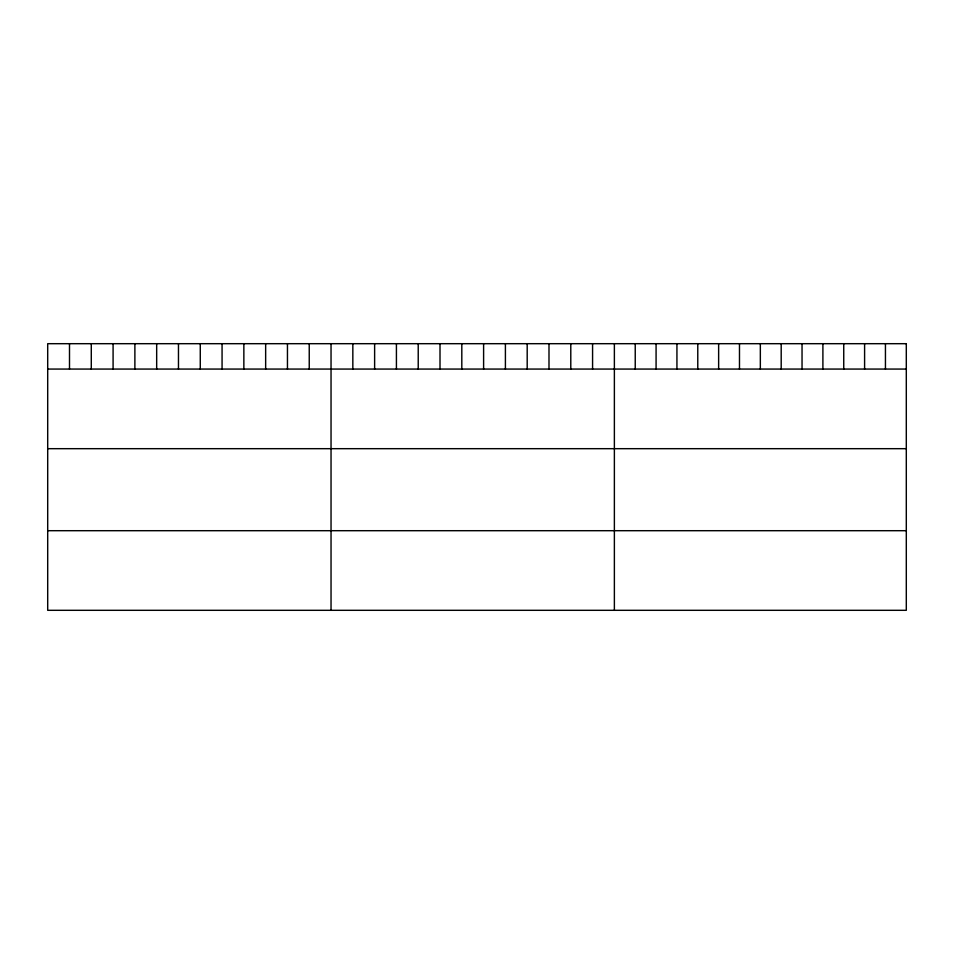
<?xml version="1.0" encoding="UTF-8"?>
<svg xmlns="http://www.w3.org/2000/svg" width="954" height="954" viewBox="0 0 954 954"><rect width="100%" height="100%" fill="white"/><g stroke="black" fill="none" stroke-linecap="round" stroke-linejoin="round"><path stroke-width="1.43" d="M47.7 369.067L906.3 369.067M47.7 448.678L906.3 448.678M47.7 530.698L906.3 530.698M885.443 343.69L885.443 369.067M864.598 343.69L864.598 369.067M843.741 343.69L843.741 369.067M822.897 343.69L822.897 369.067M802.04 343.69L802.04 369.067M781.195 343.69L781.195 369.067M760.338 343.69L760.338 369.067M739.481 343.69L739.481 369.067M718.636 343.69L718.636 369.067M697.779 343.69L697.779 369.067M676.935 343.69L676.935 369.067M656.078 343.69L656.078 369.067M635.233 343.69L635.233 369.067M614.376 343.69L614.376 610.31M592.577 343.69L592.577 369.067M570.79 343.69L570.79 369.067M548.991 343.69L548.991 369.067M527.192 343.69L527.192 369.067M505.405 343.69L505.405 369.067M483.606 343.69L483.606 369.067M461.808 343.69L461.808 369.067M440.009 343.69L440.009 369.067M418.222 343.69L418.222 369.067M396.423 343.69L396.423 369.067M374.624 343.69L374.624 369.067M352.837 343.69L352.837 369.067M331.038 343.69L331.038 610.31M309.239 343.69L309.239 369.067M287.452 343.69L287.452 369.067M265.653 343.69L265.653 369.067M243.854 343.69L243.854 369.067M222.067 343.69L222.067 369.067M200.268 343.69L200.268 369.067M178.47 343.69L178.47 369.067M156.671 343.69L156.671 369.067M134.884 343.69L134.884 369.067M113.085 343.69L113.085 369.067M91.286 343.69L91.286 369.067M69.499 343.69L69.499 369.067M906.3 343.69L47.7 343.69L47.7 610.31L906.3 610.31L906.3 343.69"/></g></svg>
